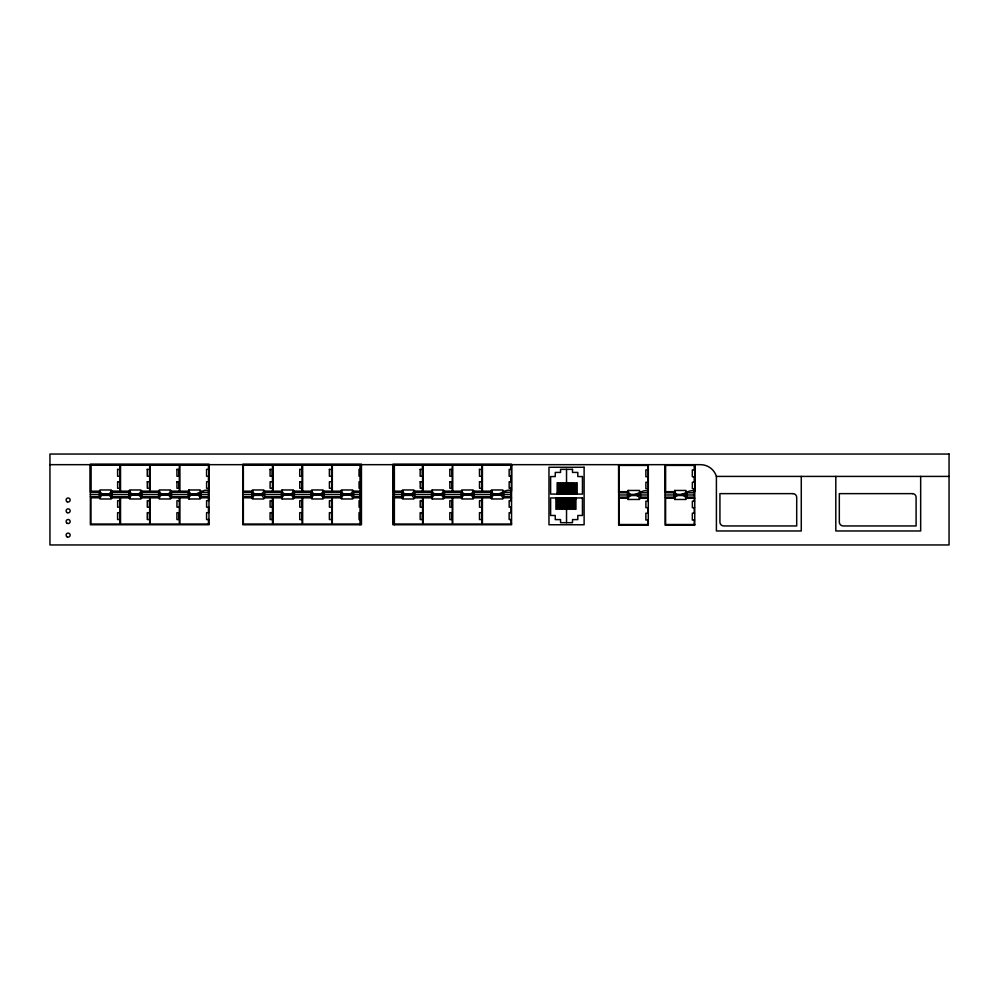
<?xml version="1.0" encoding="UTF-8"?>
<svg xmlns="http://www.w3.org/2000/svg" width="999" height="999" viewBox="0 0 999 999"><rect width="100%" height="100%" fill="white"/><g stroke="black" fill="none" stroke-linecap="round" stroke-linejoin="round"><path stroke-width="1.5" d="M100.062 491.183L90.884 491.183L90.884 464.91L120.017 464.91L120.017 491.183L120.017 488.086M120.529 491.183L120.529 464.91L149.675 464.91L149.675 491.183M150.187 491.183L150.187 464.91L179.333 464.91L179.333 491.183M179.845 491.183L179.845 464.91L208.978 464.91L208.978 491.183C203.596 486.438 192.482 500.761 189.011 491.083A5.295 5.295 0 0 1 188.911 489.972L200.262 489.972A5.17 5.17 0 0 1 200.15 491.121M272.49 491.183L272.49 464.91L243.344 464.91L243.344 491.183L252.535 491.183M273.002 491.183L273.002 464.91L302.148 464.91L302.148 491.183L302.148 488.086M302.66 491.183L302.66 464.91L331.805 464.91L331.805 469.542M331.805 464.91L331.805 491.183L331.805 488.086M332.317 491.183L332.317 464.91L360.939 464.91L360.939 469.405L359.041 469.405L359.041 476.236L360.939 476.236L360.939 481.755M392.932 492.282L392.932 464.185L511.55 464.185L511.55 524.75L392.932 524.75L392.932 492.282L401.885 492.282M402.634 491.183L393.444 491.183L393.444 464.91L422.577 464.91L422.577 491.183L422.577 488.086M423.101 491.183L423.101 464.91L452.235 464.91L452.235 491.183M452.759 491.183L452.759 464.91L481.893 464.91L481.893 469.542M481.893 464.91L481.893 491.183L481.893 488.086M482.417 491.183L482.417 464.91L511.55 464.91L511.55 491.183C506.168 486.438 495.054 500.761 491.583 491.083M619.143 491.683L619.143 465.397L648.276 465.397L648.276 491.683C642.894 486.938 631.78 501.248 628.309 491.57A5.295 5.295 0 0 1 628.209 490.459L639.56 490.459A5.17 5.17 0 0 1 639.435 491.608M665.609 491.683L665.609 465.397L694.755 465.397L694.755 491.683C689.372 486.938 678.259 501.248 674.775 491.57A5.295 5.295 0 0 1 674.675 490.459L686.026 490.459A5.17 5.17 0 0 1 685.913 491.608M100.125 497.502A5.232 5.232 0 0 0 99.937 498.976L111.289 498.976A5.17 5.17 0 0 0 111.176 497.827L109.503 495.379L101.573 495.379L100.037 497.852L90.884 497.752L90.884 524.025L120.017 524.025L120.017 497.752M129.783 497.502A5.232 5.232 0 0 0 129.595 498.976L140.946 498.976A5.17 5.17 0 0 0 140.834 497.827C140.172 493.344 130.207 493.281 129.695 497.852L111.176 497.827M159.44 497.502A5.232 5.232 0 0 0 159.253 498.976L170.604 498.976A5.17 5.17 0 0 0 170.492 497.827C169.83 493.344 159.865 493.281 159.353 497.852L140.834 497.827M189.011 497.852C189.523 493.281 199.488 493.344 200.15 497.827A5.17 5.17 0 0 1 200.262 498.976L188.911 498.976A5.295 5.295 0 0 1 189.011 497.852L170.492 497.827M252.597 497.502A5.232 5.232 0 0 0 252.41 498.976L263.761 498.976A5.17 5.17 0 0 0 263.649 497.827L261.975 495.379L254.046 495.379L252.51 497.852L243.344 497.752L243.344 524.025L272.49 524.025L272.49 497.752M282.168 497.852C282.68 493.281 292.645 493.344 293.306 497.827A5.17 5.17 0 0 1 293.419 498.976L282.068 498.976A5.295 5.295 0 0 1 282.168 497.852L263.649 497.827M311.913 497.502A5.232 5.232 0 0 0 311.725 498.976L323.077 498.976A5.17 5.17 0 0 0 322.964 497.827C322.302 493.344 312.337 493.281 311.825 497.852L293.306 497.827M341.571 497.502A5.232 5.232 0 0 0 341.383 498.976L352.734 498.976A5.17 5.17 0 0 0 352.622 497.827C351.96 493.344 341.995 493.281 341.483 497.852L322.964 497.827M402.697 497.502A5.232 5.232 0 0 0 402.51 498.976L413.861 498.976A5.17 5.17 0 0 0 413.748 497.827L412.075 495.379L404.145 495.379L402.609 497.852L393.444 497.752L393.444 524.025L422.577 524.025L422.577 497.752M432.267 497.852C432.779 493.281 442.744 493.344 443.394 497.827A5.17 5.17 0 0 1 443.519 498.976L432.167 498.976A5.295 5.295 0 0 1 432.267 497.852L413.748 497.827M462 497.502A5.232 5.232 0 0 0 461.825 498.976L473.176 498.976A5.17 5.17 0 0 0 473.051 497.827C472.402 493.344 462.437 493.281 461.925 497.852L443.394 497.827M491.658 497.502A5.232 5.232 0 0 0 491.471 498.976L502.834 498.976A5.17 5.17 0 0 0 502.709 497.827C502.06 493.344 492.095 493.281 491.583 497.852L473.051 497.827M628.396 498.002L628.309 498.351A5.295 5.295 0 0 0 628.209 499.463L639.56 499.463A5.17 5.17 0 0 0 639.435 498.314C638.823 493.918 629.233 493.856 628.396 498.002A5.232 5.232 0 0 0 628.209 499.463M674.862 498.002L674.775 498.351A5.295 5.295 0 0 0 674.675 499.463L686.026 499.463A5.17 5.17 0 0 0 685.913 498.314C685.289 493.918 675.699 493.856 674.862 498.002A5.232 5.232 0 0 0 674.675 499.463M100.125 491.433A5.232 5.232 0 0 1 99.937 489.972L111.289 489.972A5.17 5.17 0 0 1 111.176 491.121C110.514 495.604 100.549 495.654 100.037 491.083M129.783 491.433A5.232 5.232 0 0 1 129.595 489.972L140.946 489.972A5.17 5.17 0 0 1 140.834 491.121C140.172 495.604 130.207 495.654 129.695 491.083M159.44 491.433A5.232 5.232 0 0 1 159.253 489.972L170.604 489.972A5.17 5.17 0 0 1 170.492 491.121C169.83 495.604 159.865 495.654 159.353 491.083M252.597 491.433A5.232 5.232 0 0 1 252.41 489.972L263.761 489.972A5.17 5.17 0 0 1 263.649 491.121C262.987 495.604 253.022 495.654 252.51 491.083M293.306 491.121C292.645 495.604 282.68 495.654 282.168 491.083A5.295 5.295 0 0 1 282.068 489.972L293.419 489.972A5.17 5.17 0 0 1 293.306 491.121L311.85 491.183M311.913 491.433A5.232 5.232 0 0 1 311.725 489.972L323.077 489.972A5.17 5.17 0 0 1 322.964 491.121C322.302 495.604 312.337 495.654 311.825 491.083M341.571 491.433A5.232 5.232 0 0 1 341.383 489.972L352.734 489.972A5.17 5.17 0 0 1 352.622 491.121C351.96 495.604 341.995 495.654 341.483 491.083M402.697 491.433A5.232 5.232 0 0 1 402.51 489.972L413.861 489.972A5.17 5.17 0 0 1 413.748 491.121C413.087 495.604 403.121 495.654 402.609 491.083M443.394 491.121C442.744 495.604 432.779 495.654 432.267 491.083A5.295 5.295 0 0 1 432.167 489.972L443.519 489.972A5.17 5.17 0 0 1 443.394 491.121L461.95 491.183M462 491.433A5.232 5.232 0 0 1 461.825 489.972L473.176 489.972A5.17 5.17 0 0 1 473.051 491.121C472.402 495.604 462.437 495.654 461.925 491.083M200.15 497.827L208.978 497.752M352.61 497.827L360.939 497.752L360.939 500.686M502.709 497.827L511.55 497.752M639.435 498.314L648.276 498.251M685.913 498.314L694.755 498.251M49.95 464.672L700.536 464.672A16.608 16.608 0 0 1 716.408 476.411L949.05 476.411M208.779 469.405L206.568 469.405L206.568 476.236L208.779 476.236M511.338 469.405L509.14 469.405L509.14 476.236L511.338 476.236M648.076 469.892L645.866 469.892L645.866 476.735L648.076 476.735M694.542 469.892L692.332 469.892L692.332 476.735L694.542 476.735M208.803 481.755L206.606 481.755L206.606 488.249L208.803 488.249M272.302 481.755L270.105 481.755L270.105 488.249L272.302 488.249M331.618 481.755L329.42 481.755L329.42 488.249L331.618 488.249M361.276 481.755L359.078 481.755L359.078 488.249L361.276 488.249M511.376 481.755L509.165 481.755L509.165 488.249L511.376 488.249M648.101 482.255L645.891 482.255L645.891 488.748L648.101 488.748M694.567 482.255L692.369 482.255L692.369 488.748L694.567 488.748M111.176 491.121L129.72 491.183M140.834 491.121L159.378 491.183M170.492 491.121L189.036 491.183M263.649 491.121L282.193 491.183M322.964 491.121L341.508 491.183M352.61 491.121L360.939 491.183L360.939 488.249M413.748 491.121L432.292 491.183M473.051 491.121L491.595 491.183M618.618 491.683L628.334 491.683M665.097 491.683L674.8 491.683M99.313 492.282L90.36 492.282L90.36 464.185L208.978 464.185L208.978 524.75L90.36 524.75L90.36 464.672M112.225 492.282L128.971 492.282M141.883 492.282L158.629 492.282M171.541 492.282L188.287 492.282M201.199 492.282L208.466 492.282L208.466 496.653L201.199 496.653M251.785 492.282L242.832 492.282L242.832 464.185L361.451 464.185L361.451 524.75L242.832 524.75L242.832 464.672M264.698 492.282L281.443 492.282M294.355 492.282L311.101 492.282M324.013 492.282L340.759 492.282M353.671 492.282L360.939 492.282L360.939 496.653L353.671 496.653M414.797 492.282L431.543 492.282M444.455 492.282L461.201 492.282M474.1 492.282L490.846 492.282M503.758 492.282L511.026 492.282L511.026 496.653L503.758 496.653M627.584 492.769L618.668 492.769L618.668 464.672L618.668 525.249L648.276 525.249L648.276 464.672M640.496 492.769L647.764 492.769L647.764 497.152L640.496 497.152M674.05 492.769L665.134 492.769L665.134 464.672L665.134 525.249L694.755 525.249L694.755 464.672M686.962 492.769L694.23 492.769L694.23 497.152L686.962 497.152M557.142 493.056L558.466 493.056M559.79 493.056L561.113 493.056M562.437 493.056L563.773 493.056M565.097 493.056L566.421 493.056M567.744 493.056L569.08 493.056M570.404 493.056L571.728 493.056M573.051 493.056L574.375 493.056M575.824 493.056L577.147 493.056M90.36 494.468L208.466 494.468M242.832 494.468L360.939 494.468M392.932 494.468L511.026 494.468M618.668 494.967L647.764 494.967M665.134 494.967L694.23 494.967M90.36 496.653L99.313 496.653M112.225 496.653L128.971 496.653M141.883 496.653L158.629 496.653M171.541 496.653L188.287 496.653M242.832 496.653L251.785 496.653M264.698 496.653L281.443 496.653M294.355 496.653L311.101 496.653M324.013 496.653L340.759 496.653M392.932 496.653L401.885 496.653M414.797 496.653L431.543 496.653M444.455 496.653L461.201 496.653M474.1 496.653L490.846 496.653M618.668 497.152L627.584 497.152M665.134 497.152L674.05 497.152M628.334 498.251L619.143 498.251L619.143 524.525L647.764 524.525L647.764 520.029M674.8 498.251L665.609 498.251L665.609 524.525L694.755 524.525M555.931 498.976L557.255 498.976M558.691 498.976L560.014 498.976M561.351 498.976L562.674 498.976M563.998 498.976L565.322 498.976M566.645 498.976L567.981 498.976M569.305 498.976L570.629 498.976M571.952 498.976L573.289 498.976M574.612 498.976L575.936 498.976M179.146 500.686L176.948 500.686L176.948 507.18L179.146 507.18M208.803 500.686L206.606 500.686L206.606 507.18L208.803 507.18M361.276 500.686L359.078 500.686L359.078 507.18L361.276 507.18M511.376 500.686L509.165 500.686L509.165 507.18L511.376 507.18M648.101 501.186L645.891 501.186L645.891 507.679L648.101 507.679M694.567 501.186L692.369 501.186L692.369 507.679L694.567 507.679M208.779 512.699L206.568 512.699L206.568 519.542L208.779 519.542M511.338 512.699L509.14 512.699L509.14 519.542L511.338 519.542M648.076 513.199L645.866 513.199L645.866 520.029L648.076 520.029M694.542 513.199L692.332 513.199L692.332 520.029L694.542 520.029M208.978 524.025L179.845 524.025L179.845 497.752M511.55 524.025L482.417 524.025L482.417 497.752M920.666 476.411L920.666 530.968L835.801 530.968L835.801 476.411M801.273 476.411L801.273 530.968L716.408 530.968L716.408 476.411M694.23 465.397L694.23 469.892M694.23 476.735L694.23 482.255M694.23 488.748L694.23 491.683M694.23 498.251L694.23 501.186M694.23 507.679L694.23 513.199M694.23 520.029L694.23 524.525M686.962 491.683L686.962 494.393L674.05 494.393L674.05 491.683M686.962 498.251L686.962 495.529L674.05 495.529L674.05 498.251M647.764 465.397L647.764 469.892M647.764 476.735L647.764 482.255M647.764 488.748L647.764 491.683M647.764 498.251L647.764 501.186M647.764 507.679L647.764 513.199M640.496 491.683L640.496 494.393L627.584 494.393L627.584 491.683M640.496 498.251L640.496 495.529L627.584 495.529L627.584 498.251M577.147 494.093L577.147 482.742L575.824 482.742L575.824 494.093M575.936 497.939L575.936 509.29L574.612 509.29L574.612 497.939M574.375 494.093L574.375 482.742L573.051 482.742L573.051 494.093M573.289 497.939L573.289 509.29L571.952 509.29L571.952 497.939M571.728 494.093L571.728 482.742L570.404 482.742L570.404 494.093M570.629 497.939L570.629 509.29L569.305 509.29L569.305 497.939M569.08 494.093L569.08 482.742L567.744 482.742L567.744 494.093M567.981 497.939L567.981 509.29L566.645 509.29L566.645 497.939M566.533 469.343L566.533 494.093L566.421 482.742L565.097 482.742L565.097 494.093M566.533 497.939L566.533 522.689M565.322 497.939L565.322 509.29L563.998 509.29L563.998 497.939M563.773 494.093L563.773 482.742L562.437 482.742L562.437 494.093M562.674 497.939L562.674 509.29L561.351 509.29L561.351 497.939M561.113 494.093L561.113 482.742L559.79 482.742L559.79 494.093M560.014 497.939L560.014 509.29L558.691 509.29L558.691 497.939M558.466 494.093L558.466 482.742L557.142 482.742L557.142 494.093M557.255 497.939L557.255 509.29L555.931 509.29L555.931 497.939M511.026 464.91L511.026 469.405M511.026 476.236L511.026 481.755M511.026 488.249L511.026 491.183M511.026 497.752L511.026 500.686M511.026 507.18L511.026 512.699M511.026 519.542L511.026 524.025M503.758 491.183L503.758 493.906L490.846 493.906L490.846 491.183M503.758 497.752L503.758 495.042L490.846 495.042L490.846 497.752M481.893 497.752L481.893 524.025L452.759 524.025L452.759 497.752M474.1 491.183L474.1 493.906L461.201 493.906L461.201 491.183M474.1 497.752L474.1 495.042L461.201 495.042L461.201 497.752M452.235 497.752L452.235 524.025L423.101 524.025L423.101 497.752M444.455 491.183L444.455 493.906L431.543 493.906L431.543 491.183M444.455 497.752L444.455 495.042L431.543 495.042L431.543 497.752M422.577 464.91L422.577 469.542M414.797 491.183L414.797 493.906L401.885 493.906L401.885 491.183M414.797 497.752L414.797 495.042L401.885 495.042L401.885 497.752M394.368 464.672L394.368 524.75M360.939 507.18L360.939 512.699L359.041 512.699L359.041 519.542L360.939 519.542L360.939 524.025L332.317 524.025L332.317 497.752M360.015 464.672L360.015 524.75M353.671 491.183L353.671 493.906L340.759 493.906L340.759 491.183M353.671 497.752L353.671 495.042L340.759 495.042L340.759 497.752M331.805 497.752L331.805 524.025L302.66 524.025L302.66 497.752M324.013 491.183L324.013 493.906L311.101 493.906L311.101 491.183M324.013 497.752L324.013 495.042L311.101 495.042L311.101 497.752M302.148 464.91L302.148 469.542M302.148 497.752L302.148 524.025L273.002 524.025L273.002 497.752M294.355 491.183L294.355 493.906L281.443 493.906L281.443 491.183M294.355 497.752L294.355 495.042L281.443 495.042L281.443 497.752M264.698 491.183L264.698 493.906L251.785 493.906L251.785 491.183M264.698 497.752L264.698 495.042L251.785 495.042L251.785 497.752M208.466 464.91L208.466 469.405M208.466 476.236L208.466 481.755M208.466 488.249L208.466 491.183M208.466 497.752L208.466 500.686M208.466 507.18L208.466 512.699M208.466 519.542L208.466 524.025M201.199 491.183L201.199 493.906L188.287 493.906L188.287 491.183M201.199 497.752L201.199 495.042L188.287 495.042L188.287 497.752M179.333 497.752L179.333 524.025L150.187 524.025L150.187 497.752M171.541 491.183L171.541 493.906L158.629 493.906L158.629 491.183M171.541 497.752L171.541 495.042L158.629 495.042L158.629 497.752M149.675 497.752L149.675 524.025L120.529 524.025L120.529 497.752M141.883 491.183L141.883 493.906L128.971 493.906L128.971 491.183M141.883 497.752L141.883 495.042L128.971 495.042L128.971 497.752M120.017 464.91L120.017 469.542M112.225 491.183L112.225 493.906L99.313 493.906L99.313 491.183M112.225 497.752L112.225 495.042L99.313 495.042L99.313 497.752M628.396 491.933A5.232 5.232 0 0 1 628.209 490.459M674.862 491.933A5.232 5.232 0 0 1 674.675 490.459M189.098 491.433A5.232 5.232 0 0 1 188.911 489.972M188.911 498.976A5.232 5.232 0 0 1 189.098 497.502M282.255 491.433A5.232 5.232 0 0 1 282.068 489.972M282.068 498.976A5.232 5.232 0 0 1 282.255 497.502M432.355 491.433A5.232 5.232 0 0 1 432.167 489.972M491.658 491.433A5.232 5.232 0 0 1 491.471 489.972L502.834 489.972A5.17 5.17 0 0 1 502.709 491.121M432.167 498.976A5.232 5.232 0 0 1 432.355 497.502M117.632 481.755L117.632 488.249L119.843 488.249L119.843 481.755L117.632 481.755M117.607 469.405L117.607 476.236L119.805 476.236L119.805 469.405L117.607 469.405M147.29 481.755L147.29 488.249L149.488 488.249L149.488 481.755L147.29 481.755M147.253 469.405L147.253 476.236L149.463 476.236L149.463 469.405L147.253 469.405M176.948 481.755L176.948 488.249L179.146 488.249L179.146 481.755L176.948 481.755M176.91 469.405L176.91 476.236L179.121 476.236L179.121 469.405L176.91 469.405M270.08 469.405L270.08 476.236L272.277 476.236L272.277 469.405L270.08 469.405M299.762 481.755L299.762 488.249L301.96 488.249L301.96 481.755L299.762 481.755M299.725 469.405L299.725 476.236L301.935 476.236L301.935 469.405L299.725 469.405M329.383 469.405L329.383 476.236L331.593 476.236L331.593 469.405L329.383 469.405M420.204 481.755L420.204 488.249L422.402 488.249L422.402 481.755L420.204 481.755M420.167 469.405L420.167 476.236L422.377 476.236L422.377 469.405L420.167 469.405M449.825 469.405L449.825 476.236L452.035 476.236L452.035 469.405L449.825 469.405M449.85 481.755L449.85 488.249L452.06 488.249L452.06 481.755L449.85 481.755M479.508 481.755L479.508 488.249L481.718 488.249L481.718 481.755L479.508 481.755M479.483 469.405L479.483 476.236L481.68 476.236L481.68 469.405L479.483 469.405M949.05 454.046L49.95 454.046L49.95 544.954L949.05 544.954L949.05 454.046M584.115 467.27L548.963 467.27L548.963 524.75L584.115 524.75L584.115 467.27M572.502 469.343L560.564 469.343L560.564 472.427L555.257 472.427L555.257 476.56L550.624 476.56L550.624 494.093L582.454 494.093L582.454 476.56L577.809 476.56L577.809 472.427L572.502 472.427L572.502 469.343M792.956 493.631L719.929 493.631L719.929 522.09A3.871 3.871 0 0 0 723.788 525.949L796.702 525.949L796.702 497.365A3.746 3.746 0 0 0 792.956 493.631M912.362 493.631L839.322 493.631L839.322 522.09A3.871 3.871 0 0 0 843.193 525.949L916.095 525.949L916.095 497.365A3.746 3.746 0 0 0 912.362 493.631M582.454 497.939L550.624 497.939L550.624 515.472L555.257 515.472L555.257 519.592L560.564 519.592L560.564 522.689L572.502 522.689L572.502 519.592L577.809 519.592L577.809 515.472L582.454 515.472L582.454 497.939M119.843 500.686L117.632 500.686L117.632 507.18L119.843 507.18L119.843 500.686M149.488 500.686L147.29 500.686L147.29 507.18L149.488 507.18L149.488 500.686M272.302 500.686L270.105 500.686L270.105 507.18L272.302 507.18L272.302 500.686M301.96 500.686L299.762 500.686L299.762 507.18L301.96 507.18L301.96 500.686M331.618 500.686L329.42 500.686L329.42 507.18L331.618 507.18L331.618 500.686M422.402 500.686L420.204 500.686L420.204 507.18L422.402 507.18L422.402 500.686M452.06 500.686L449.85 500.686L449.85 507.18L452.06 507.18L452.06 500.686M481.718 500.686L479.508 500.686L479.508 507.18L481.718 507.18L481.718 500.686M119.805 512.699L117.607 512.699L117.607 519.542L119.805 519.542L119.805 512.699M149.463 512.699L147.253 512.699L147.253 519.542L149.463 519.542L149.463 512.699M179.121 512.699L176.91 512.699L176.91 519.542L179.121 519.542L179.121 512.699M272.277 512.699L270.08 512.699L270.08 519.542L272.277 519.542L272.277 512.699M301.935 512.699L299.725 512.699L299.725 519.542L301.935 519.542L301.935 512.699M331.593 512.699L329.383 512.699L329.383 519.542L331.593 519.542L331.593 512.699M422.377 512.699L420.167 512.699L420.167 519.542L422.377 519.542L422.377 512.699M452.035 512.699L449.825 512.699L449.825 519.542L452.035 519.542L452.035 512.699M481.68 512.699L479.483 512.699L479.483 519.542L481.68 519.542L481.68 512.699M67.12 501.76A2.023 2.023 0 0 0 70.155 500.012A2.023 2.023 0 0 0 67.12 498.264A2.023 2.023 0 0 0 67.12 501.76M67.12 512.612A2.023 2.023 0 0 0 70.155 510.864A2.023 2.023 0 0 0 67.12 509.115A2.023 2.023 0 0 0 67.12 512.612M67.12 523.264A2.023 2.023 0 0 0 70.155 521.515A2.023 2.023 0 0 0 67.12 519.767A2.023 2.023 0 0 0 67.12 523.264M67.12 536.863A2.023 2.023 0 0 0 70.155 535.114A2.023 2.023 0 0 0 67.12 533.366A2.023 2.023 0 0 0 67.12 536.863"/></g></svg>
